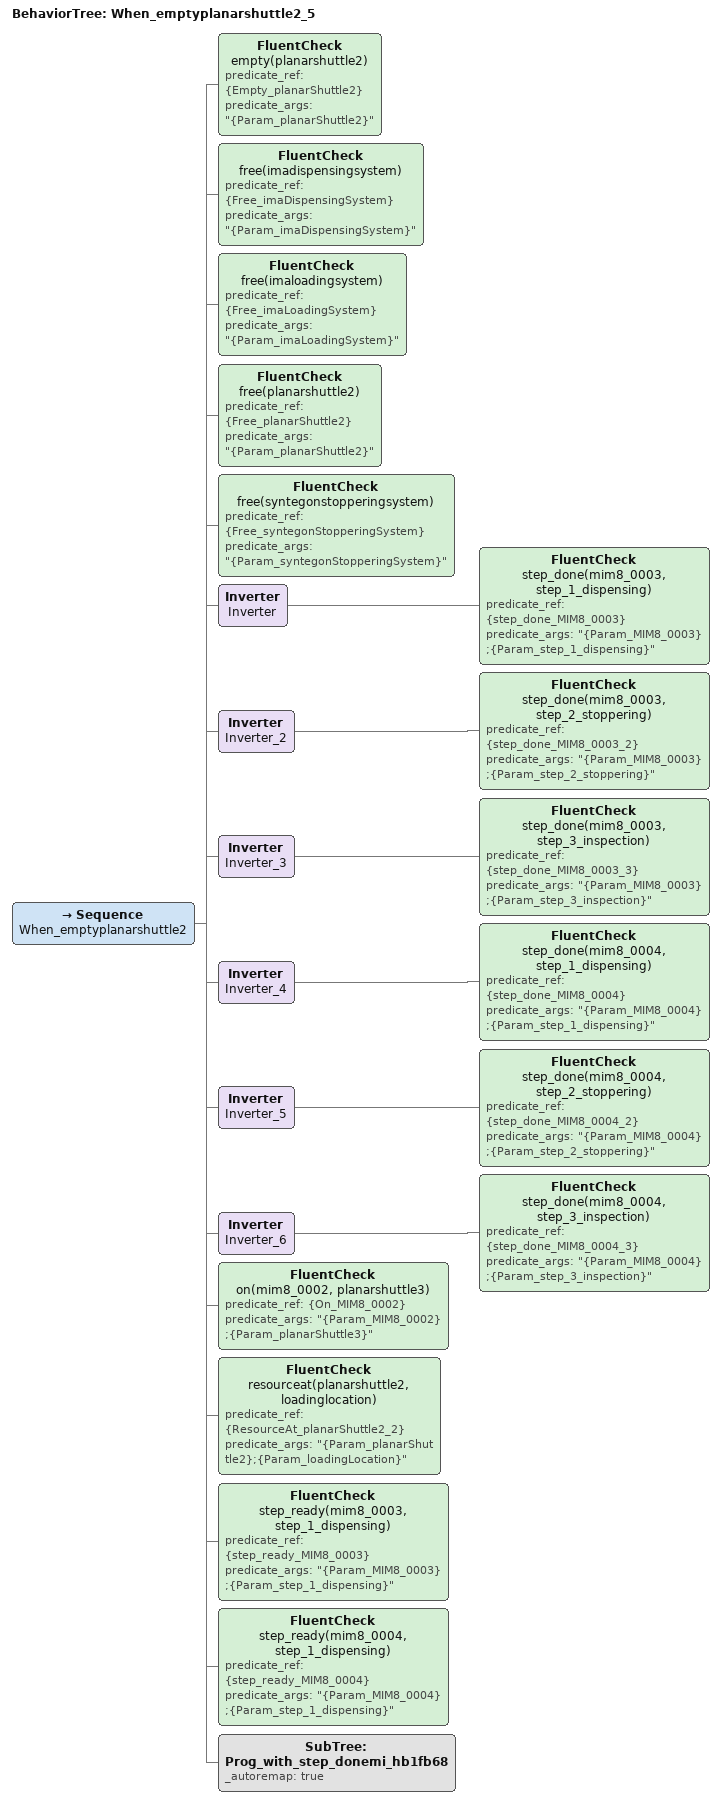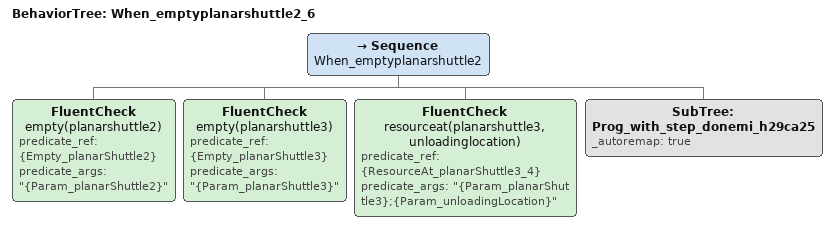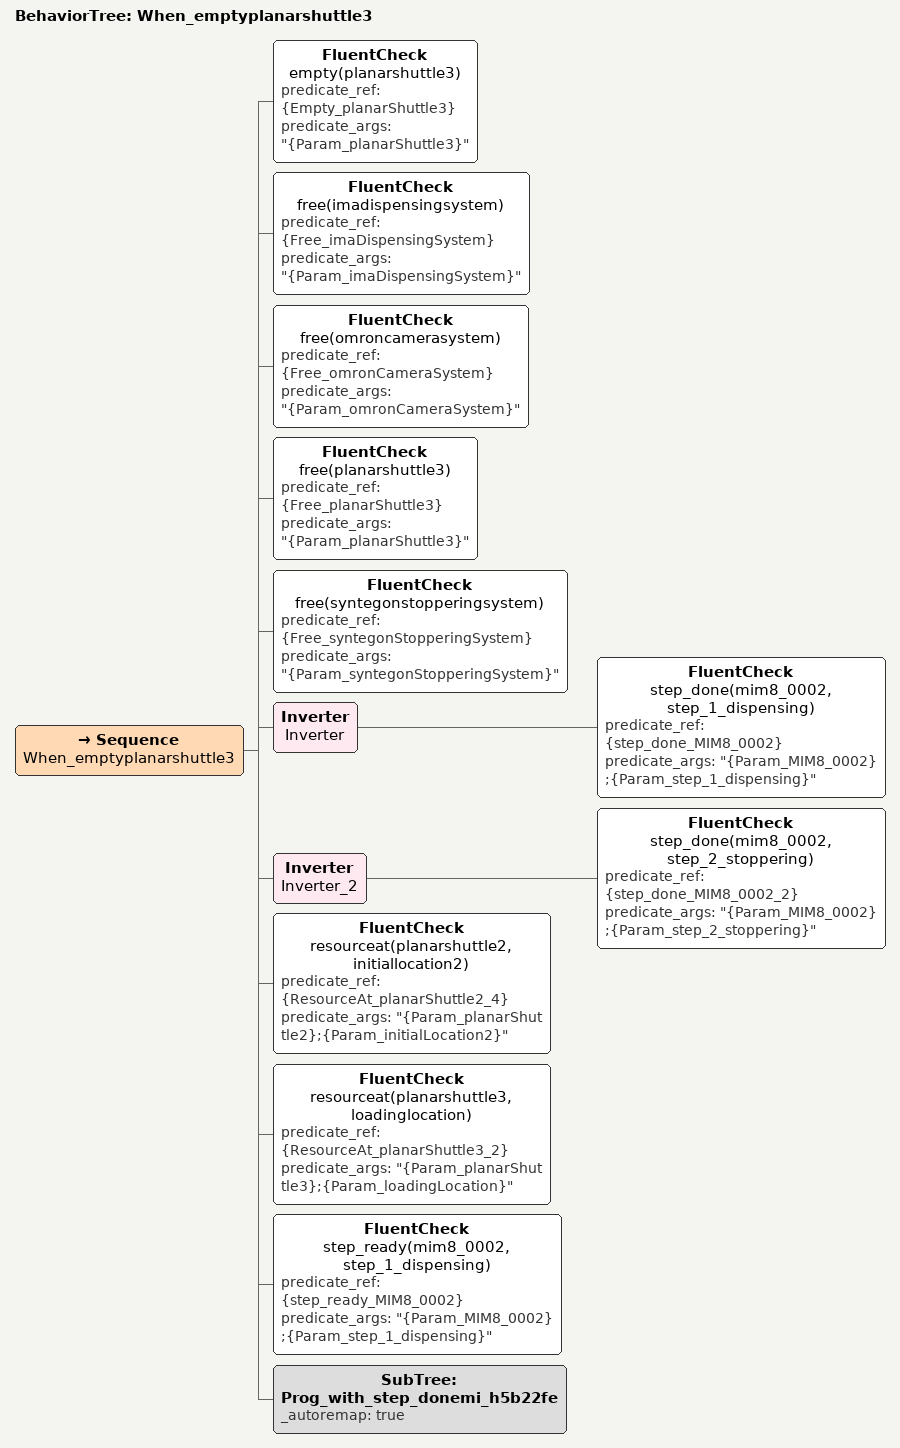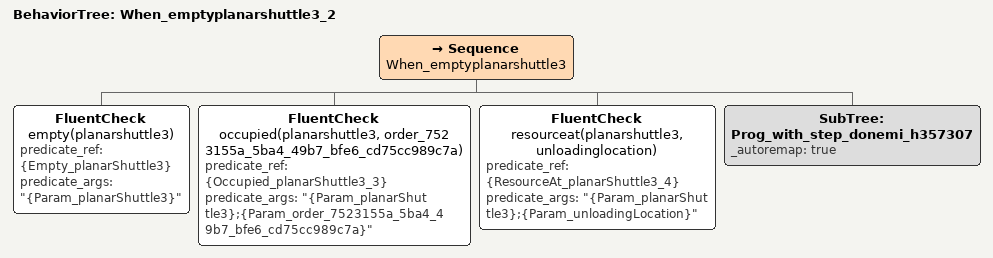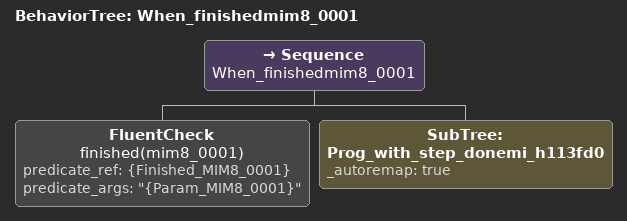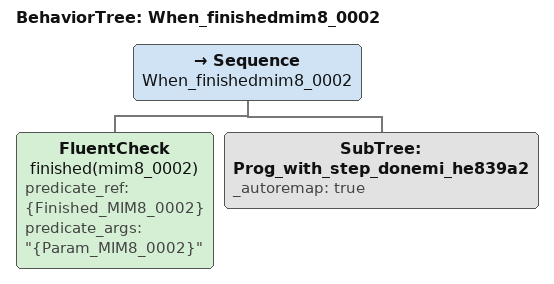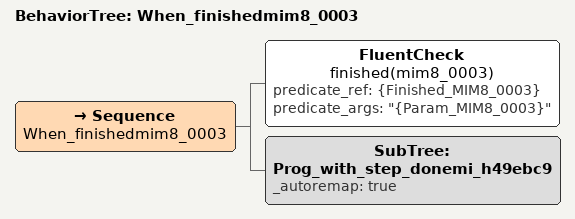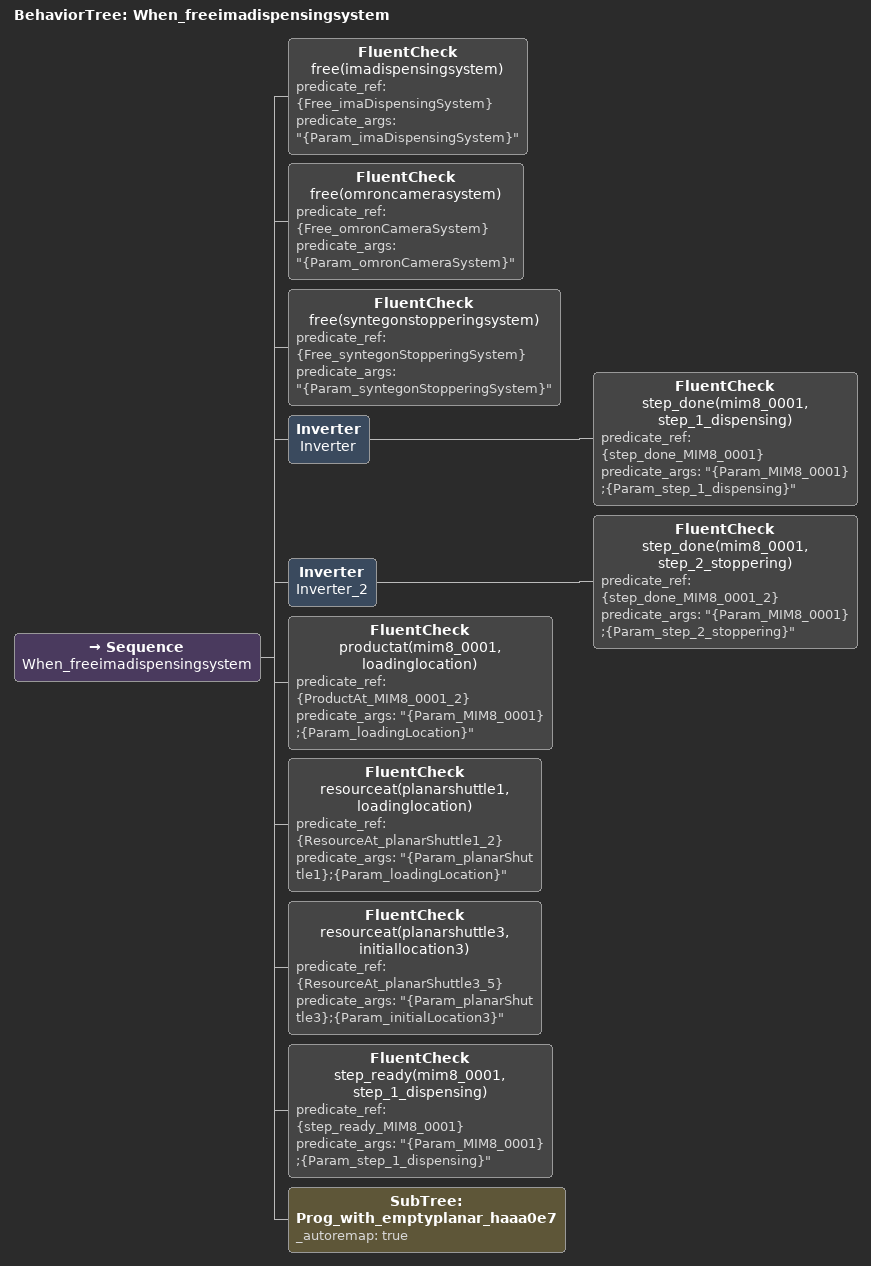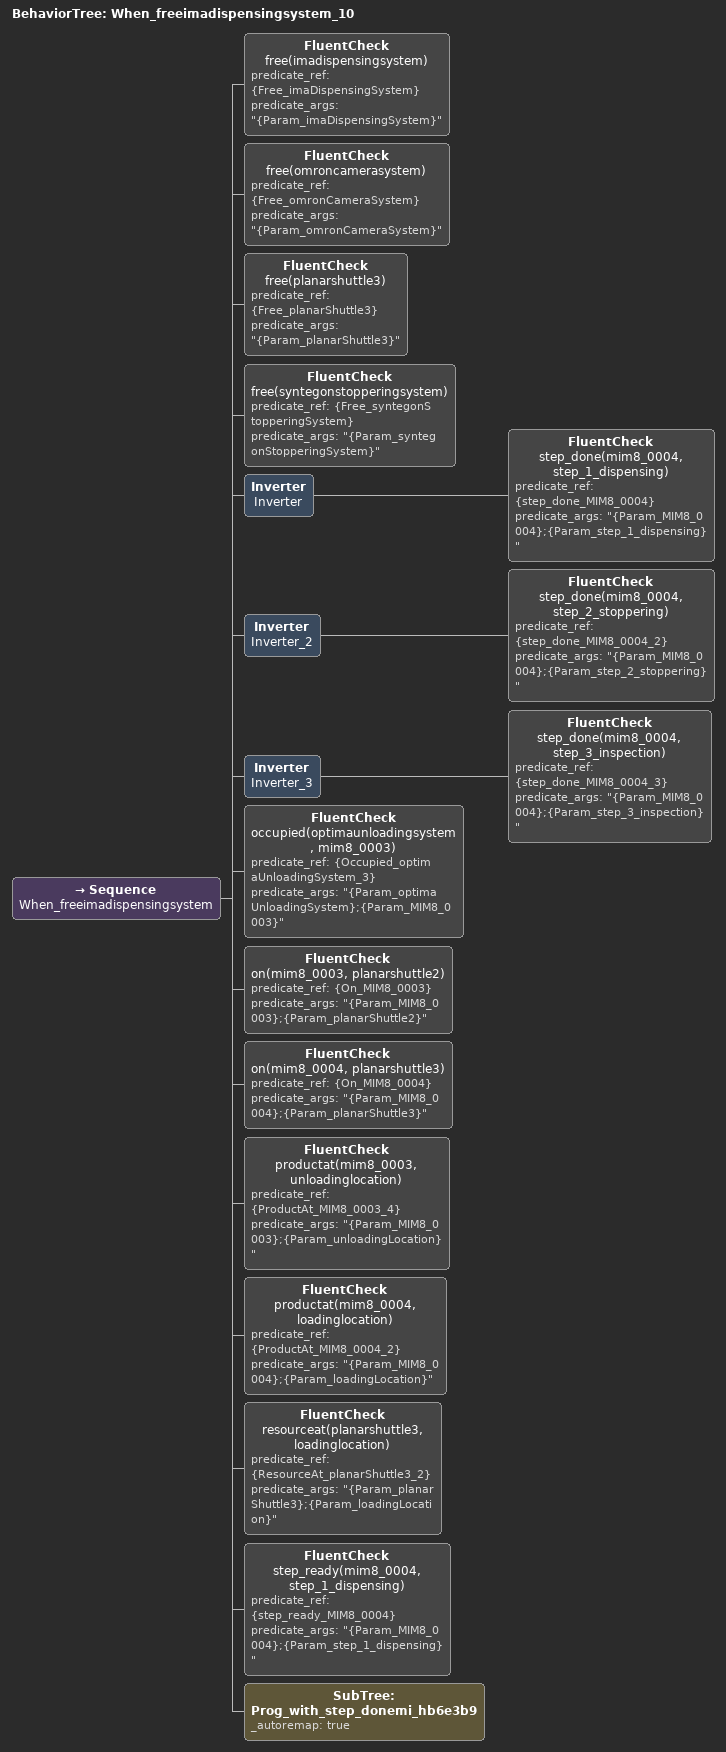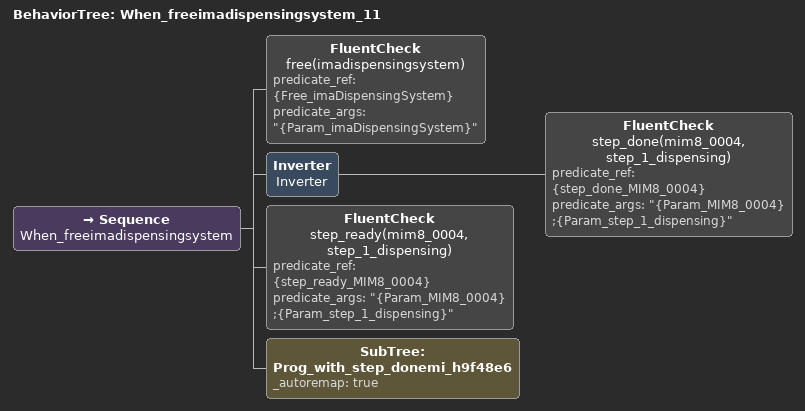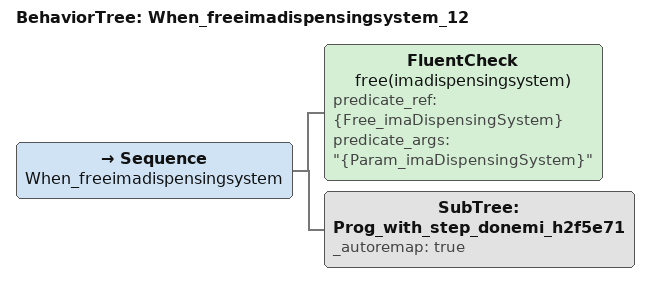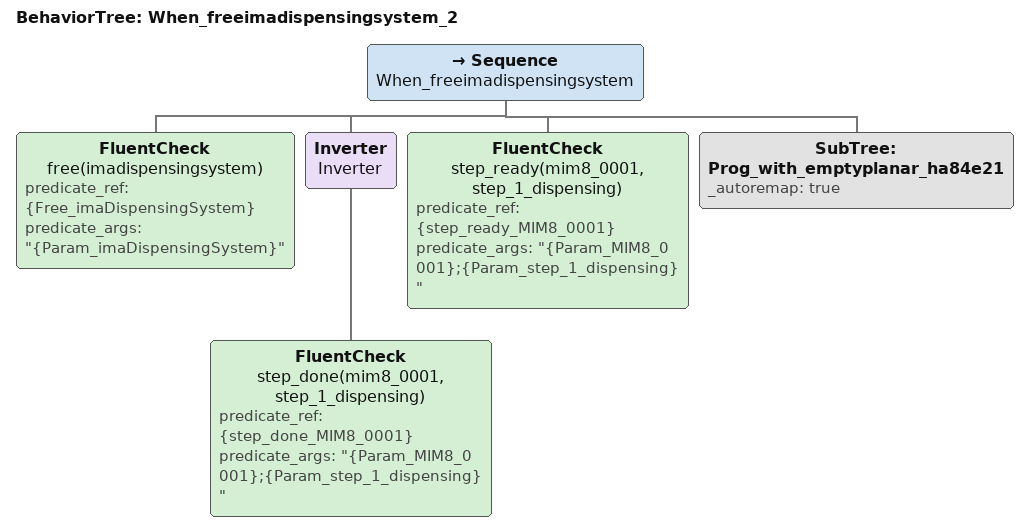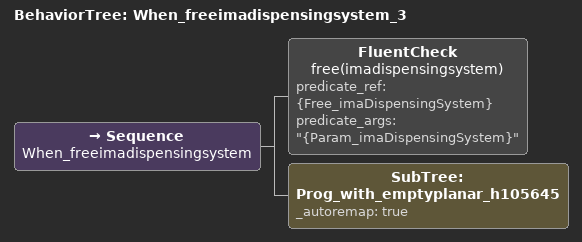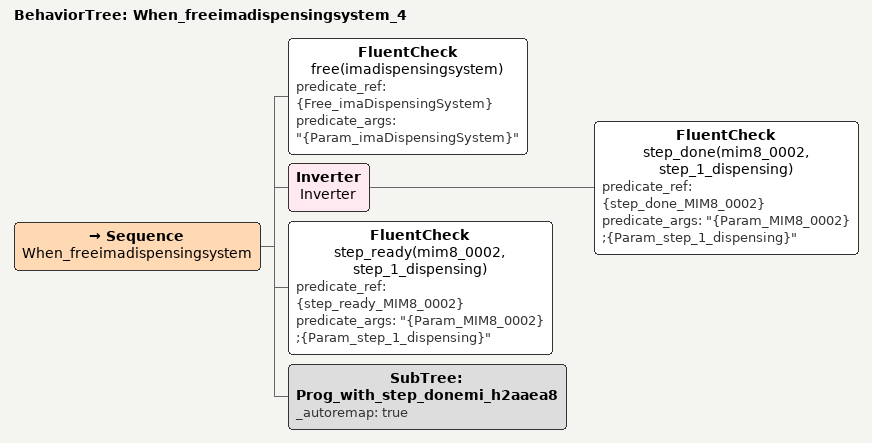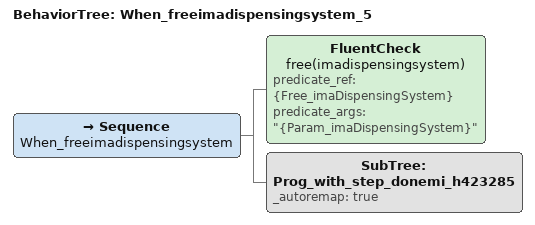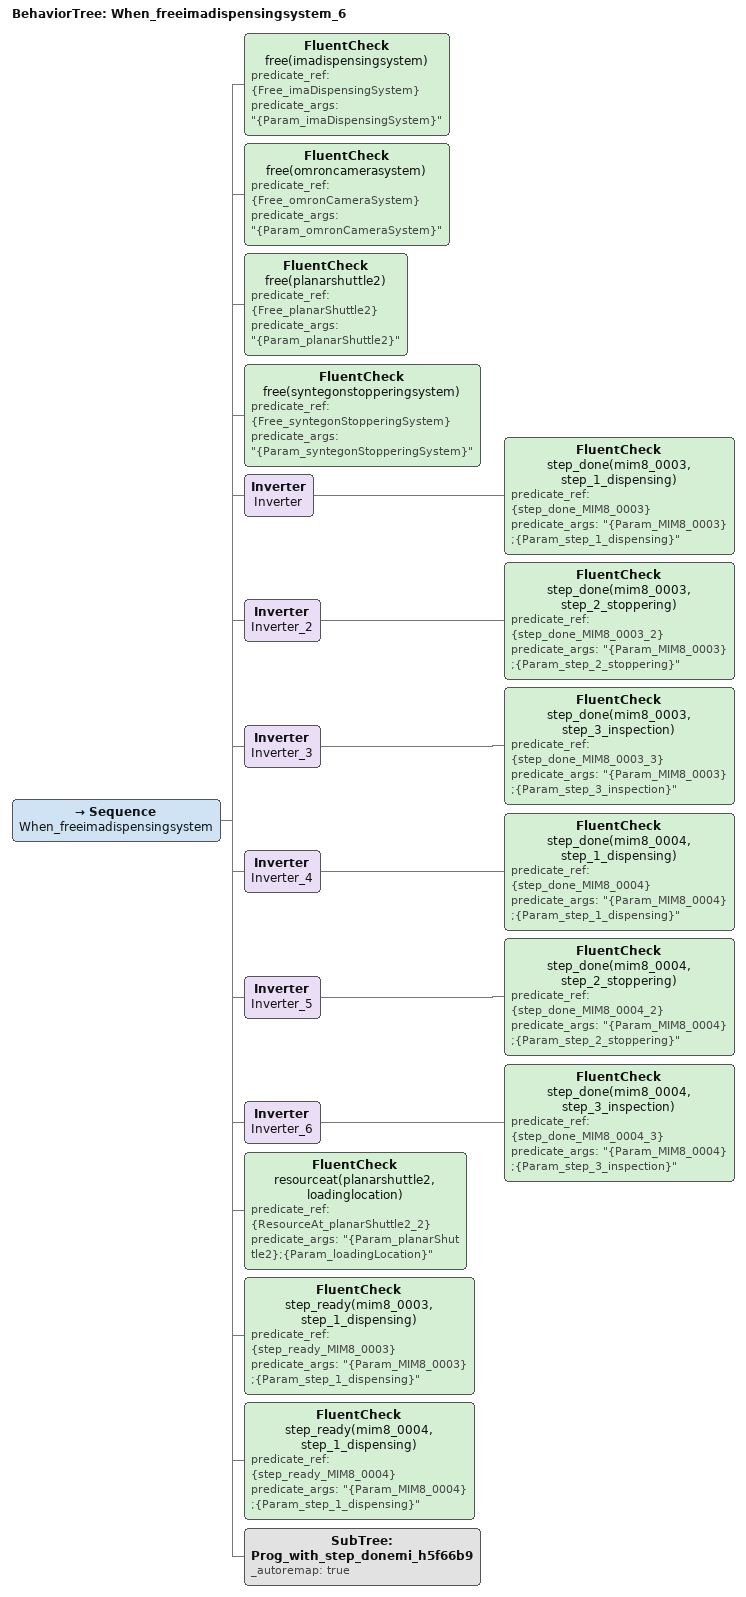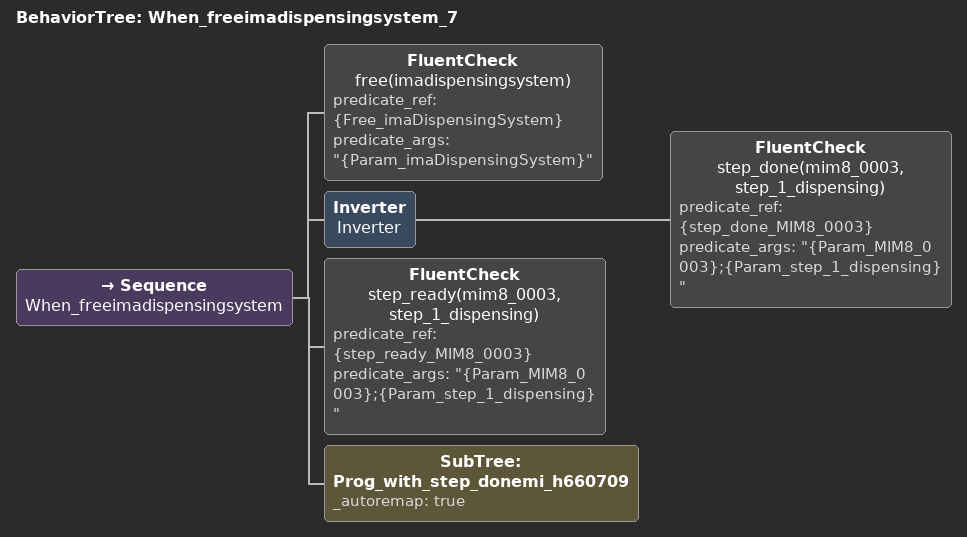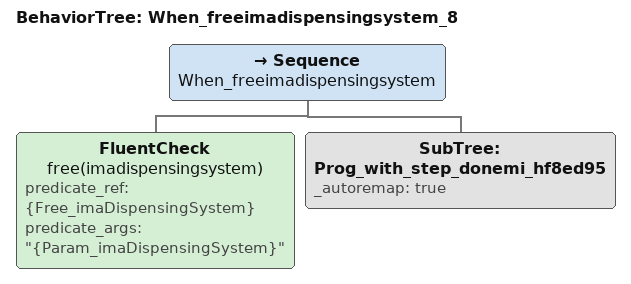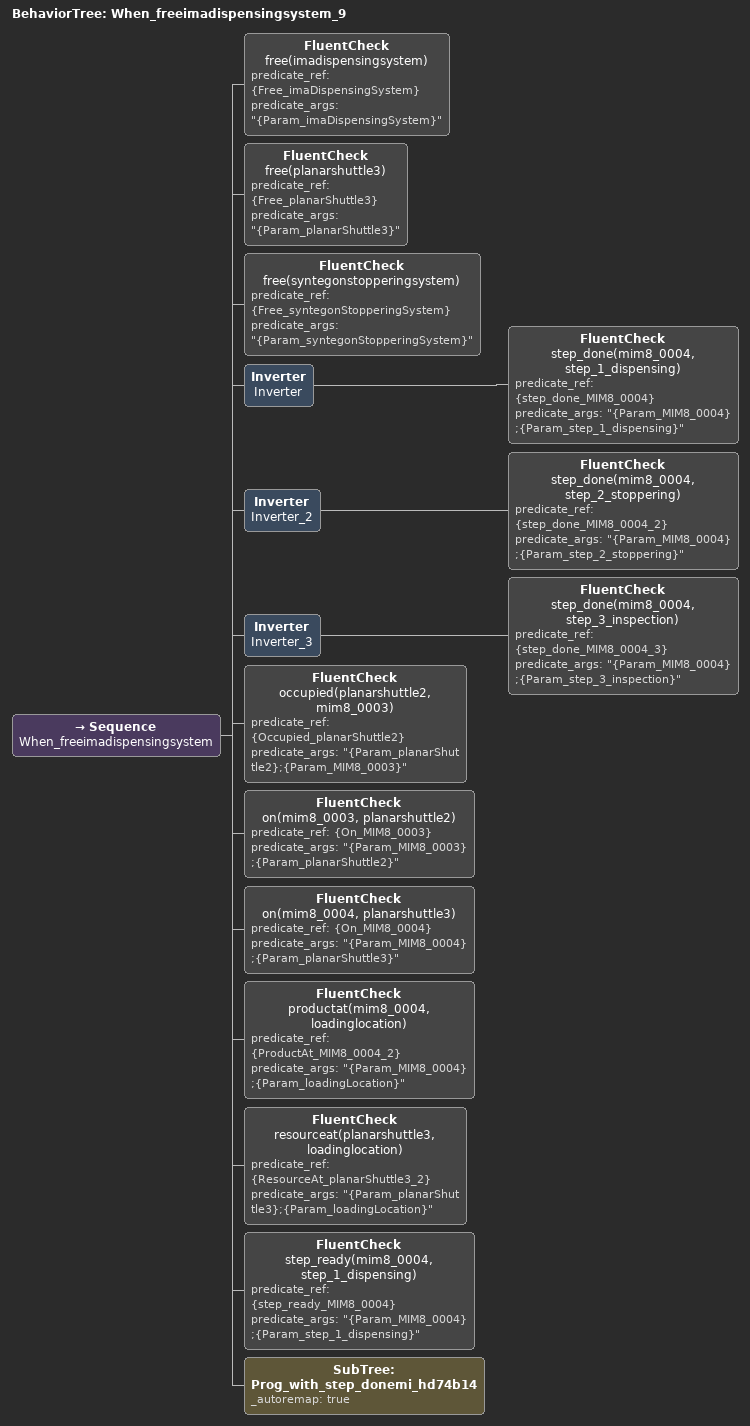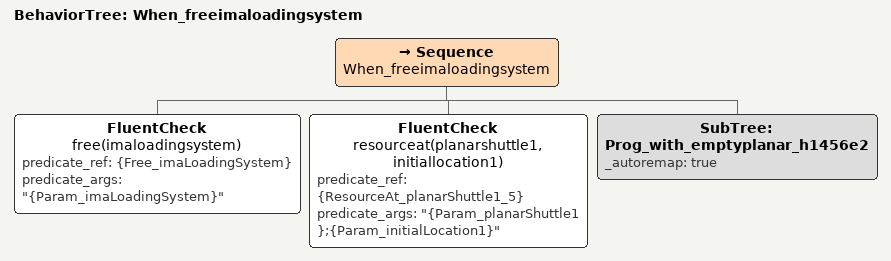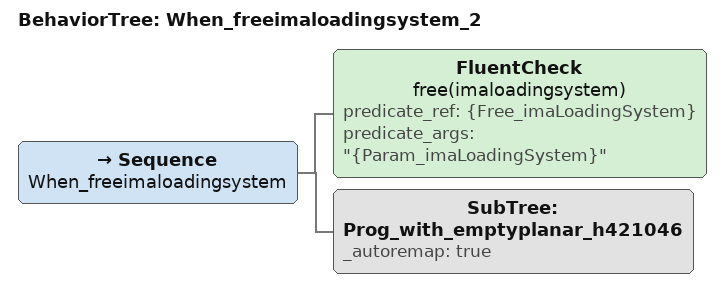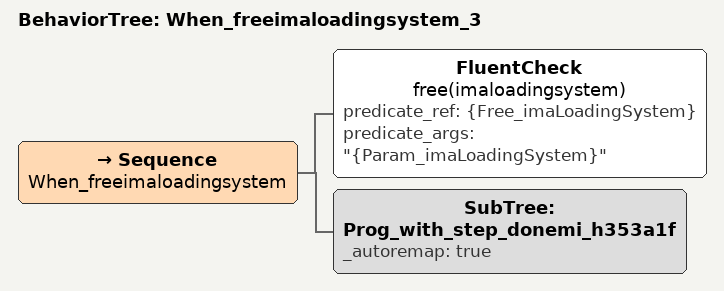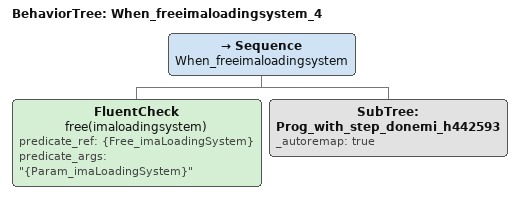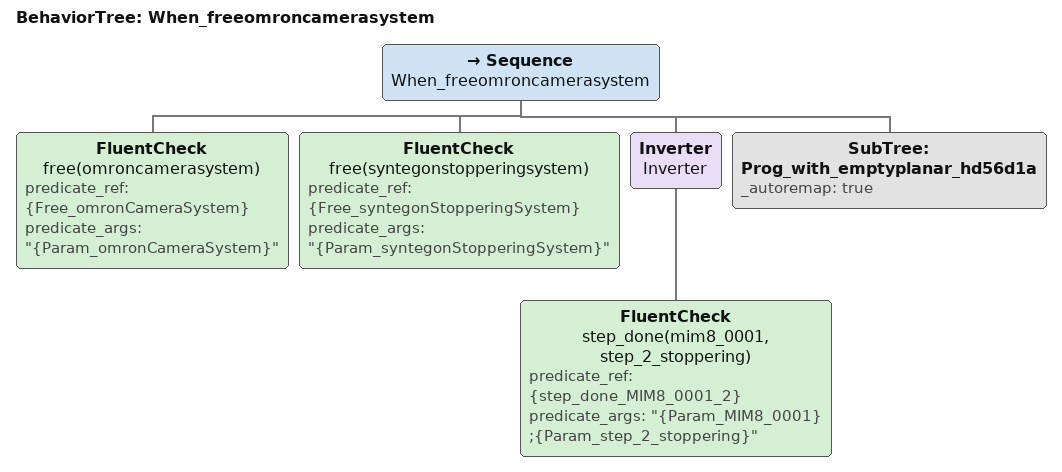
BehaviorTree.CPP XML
<BehaviorTree ID="When_emptyplanarshuttle2_5">
  <Sequence name="When_emptyplanarshuttle2">
    <FluentCheck name="empty(planarshuttle2)" predicate_ref="{Empty_planarShuttle2}" predicate_args="&quot;{Param_planarShuttle2}&quot;"/>
    <FluentCheck name="free(imadispensingsystem)" predicate_ref="{Free_imaDispensingSystem}" predicate_args="&quot;{Param_imaDispensingSystem}&quot;"/>
    <FluentCheck name="free(imaloadingsystem)" predicate_ref="{Free_imaLoadingSystem}" predicate_args="&quot;{Param_imaLoadingSystem}&quot;"/>
    <FluentCheck name="free(planarshuttle2)" predicate_ref="{Free_planarShuttle2}" predicate_args="&quot;{Param_planarShuttle2}&quot;"/>
    <FluentCheck name="free(syntegonstopperingsystem)" predicate_ref="{Free_syntegonStopperingSystem}" predicate_args="&quot;{Param_syntegonStopperingSystem}&quot;"/>
    <Inverter name="Inverter">
      <FluentCheck name="step_done(mim8_0003, step_1_dispensing)" predicate_ref="{step_done_MIM8_0003}" predicate_args="&quot;{Param_MIM8_0003};{Param_step_1_dispensing}&quot;"/>
    </Inverter>
    <Inverter name="Inverter_2">
      <FluentCheck name="step_done(mim8_0003, step_2_stoppering)" predicate_ref="{step_done_MIM8_0003_2}" predicate_args="&quot;{Param_MIM8_0003};{Param_step_2_stoppering}&quot;"/>
    </Inverter>
    <Inverter name="Inverter_3">
      <FluentCheck name="step_done(mim8_0003, step_3_inspection)" predicate_ref="{step_done_MIM8_0003_3}" predicate_args="&quot;{Param_MIM8_0003};{Param_step_3_inspection}&quot;"/>
    </Inverter>
    <Inverter name="Inverter_4">
      <FluentCheck name="step_done(mim8_0004, step_1_dispensing)" predicate_ref="{step_done_MIM8_0004}" predicate_args="&quot;{Param_MIM8_0004};{Param_step_1_dispensing}&quot;"/>
    </Inverter>
    <Inverter name="Inverter_5">
      <FluentCheck name="step_done(mim8_0004, step_2_stoppering)" predicate_ref="{step_done_MIM8_0004_2}" predicate_args="&quot;{Param_MIM8_0004};{Param_step_2_stoppering}&quot;"/>
    </Inverter>
    <Inverter name="Inverter_6">
      <FluentCheck name="step_done(mim8_0004, step_3_inspection)" predicate_ref="{step_done_MIM8_0004_3}" predicate_args="&quot;{Param_MIM8_0004};{Param_step_3_inspection}&quot;"/>
    </Inverter>
    <FluentCheck name="on(mim8_0002, planarshuttle3)" predicate_ref="{On_MIM8_0002}" predicate_args="&quot;{Param_MIM8_0002};{Param_planarShuttle3}&quot;"/>
    <FluentCheck name="resourceat(planarshuttle2, loadinglocation)" predicate_ref="{ResourceAt_planarShuttle2_2}" predicate_args="&quot;{Param_planarShuttle2};{Param_loadingLocation}&quot;"/>
    <FluentCheck name="step_ready(mim8_0003, step_1_dispensing)" predicate_ref="{step_ready_MIM8_0003}" predicate_args="&quot;{Param_MIM8_0003};{Param_step_1_dispensing}&quot;"/>
    <FluentCheck name="step_ready(mim8_0004, step_1_dispensing)" predicate_ref="{step_ready_MIM8_0004}" predicate_args="&quot;{Param_MIM8_0004};{Param_step_1_dispensing}&quot;"/>
    <SubTree ID="Prog_with_step_donemi_hb1fb68" _autoremap="true"/>
  </Sequence>
</BehaviorTree>

<BehaviorTree ID="When_emptyplanarshuttle2_6">
  <Sequence name="When_emptyplanarshuttle2">
    <FluentCheck name="empty(planarshuttle2)" predicate_ref="{Empty_planarShuttle2}" predicate_args="&quot;{Param_planarShuttle2}&quot;"/>
    <FluentCheck name="empty(planarshuttle3)" predicate_ref="{Empty_planarShuttle3}" predicate_args="&quot;{Param_planarShuttle3}&quot;"/>
    <FluentCheck name="resourceat(planarshuttle3, unloadinglocation)" predicate_ref="{ResourceAt_planarShuttle3_4}" predicate_args="&quot;{Param_planarShuttle3};{Param_unloadingLocation}&quot;"/>
    <SubTree ID="Prog_with_step_donemi_h29ca25" _autoremap="true"/>
  </Sequence>
</BehaviorTree>

<BehaviorTree ID="When_emptyplanarshuttle3">
  <Sequence name="When_emptyplanarshuttle3">
    <FluentCheck name="empty(planarshuttle3)" predicate_ref="{Empty_planarShuttle3}" predicate_args="&quot;{Param_planarShuttle3}&quot;"/>
    <FluentCheck name="free(imadispensingsystem)" predicate_ref="{Free_imaDispensingSystem}" predicate_args="&quot;{Param_imaDispensingSystem}&quot;"/>
    <FluentCheck name="free(omroncamerasystem)" predicate_ref="{Free_omronCameraSystem}" predicate_args="&quot;{Param_omronCameraSystem}&quot;"/>
    <FluentCheck name="free(planarshuttle3)" predicate_ref="{Free_planarShuttle3}" predicate_args="&quot;{Param_planarShuttle3}&quot;"/>
    <FluentCheck name="free(syntegonstopperingsystem)" predicate_ref="{Free_syntegonStopperingSystem}" predicate_args="&quot;{Param_syntegonStopperingSystem}&quot;"/>
    <Inverter name="Inverter">
      <FluentCheck name="step_done(mim8_0002, step_1_dispensing)" predicate_ref="{step_done_MIM8_0002}" predicate_args="&quot;{Param_MIM8_0002};{Param_step_1_dispensing}&quot;"/>
    </Inverter>
    <Inverter name="Inverter_2">
      <FluentCheck name="step_done(mim8_0002, step_2_stoppering)" predicate_ref="{step_done_MIM8_0002_2}" predicate_args="&quot;{Param_MIM8_0002};{Param_step_2_stoppering}&quot;"/>
    </Inverter>
    <FluentCheck name="resourceat(planarshuttle2, initiallocation2)" predicate_ref="{ResourceAt_planarShuttle2_4}" predicate_args="&quot;{Param_planarShuttle2};{Param_initialLocation2}&quot;"/>
    <FluentCheck name="resourceat(planarshuttle3, loadinglocation)" predicate_ref="{ResourceAt_planarShuttle3_2}" predicate_args="&quot;{Param_planarShuttle3};{Param_loadingLocation}&quot;"/>
    <FluentCheck name="step_ready(mim8_0002, step_1_dispensing)" predicate_ref="{step_ready_MIM8_0002}" predicate_args="&quot;{Param_MIM8_0002};{Param_step_1_dispensing}&quot;"/>
    <SubTree ID="Prog_with_step_donemi_h5b22fe" _autoremap="true"/>
  </Sequence>
</BehaviorTree>

<BehaviorTree ID="When_emptyplanarshuttle3_2">
  <Sequence name="When_emptyplanarshuttle3">
    <FluentCheck name="empty(planarshuttle3)" predicate_ref="{Empty_planarShuttle3}" predicate_args="&quot;{Param_planarShuttle3}&quot;"/>
    <FluentCheck name="occupied(planarshuttle3, order_7523155a_5ba4_49b7_bfe6_cd75cc989c7a)" predicate_ref="{Occupied_planarShuttle3_3}" predicate_args="&quot;{Param_planarShuttle3};{Param_order_7523155a_5ba4_49b7_bfe6_cd75cc989c7a}&quot;"/>
    <FluentCheck name="resourceat(planarshuttle3, unloadinglocation)" predicate_ref="{ResourceAt_planarShuttle3_4}" predicate_args="&quot;{Param_planarShuttle3};{Param_unloadingLocation}&quot;"/>
    <SubTree ID="Prog_with_step_donemi_h357307" _autoremap="true"/>
  </Sequence>
</BehaviorTree>

<BehaviorTree ID="When_finishedmim8_0001">
  <Sequence name="When_finishedmim8_0001">
    <FluentCheck name="finished(mim8_0001)" predicate_ref="{Finished_MIM8_0001}" predicate_args="&quot;{Param_MIM8_0001}&quot;"/>
    <SubTree ID="Prog_with_step_donemi_h113fd0" _autoremap="true"/>
  </Sequence>
</BehaviorTree>

<BehaviorTree ID="When_finishedmim8_0002">
  <Sequence name="When_finishedmim8_0002">
    <FluentCheck name="finished(mim8_0002)" predicate_ref="{Finished_MIM8_0002}" predicate_args="&quot;{Param_MIM8_0002}&quot;"/>
    <SubTree ID="Prog_with_step_donemi_he839a2" _autoremap="true"/>
  </Sequence>
</BehaviorTree>

<BehaviorTree ID="When_finishedmim8_0003">
  <Sequence name="When_finishedmim8_0003">
    <FluentCheck name="finished(mim8_0003)" predicate_ref="{Finished_MIM8_0003}" predicate_args="&quot;{Param_MIM8_0003}&quot;"/>
    <SubTree ID="Prog_with_step_donemi_h49ebc9" _autoremap="true"/>
  </Sequence>
</BehaviorTree>

<BehaviorTree ID="When_freeimadispensingsystem">
  <Sequence name="When_freeimadispensingsystem">
    <FluentCheck name="free(imadispensingsystem)" predicate_ref="{Free_imaDispensingSystem}" predicate_args="&quot;{Param_imaDispensingSystem}&quot;"/>
    <FluentCheck name="free(omroncamerasystem)" predicate_ref="{Free_omronCameraSystem}" predicate_args="&quot;{Param_omronCameraSystem}&quot;"/>
    <FluentCheck name="free(syntegonstopperingsystem)" predicate_ref="{Free_syntegonStopperingSystem}" predicate_args="&quot;{Param_syntegonStopperingSystem}&quot;"/>
    <Inverter name="Inverter">
      <FluentCheck name="step_done(mim8_0001, step_1_dispensing)" predicate_ref="{step_done_MIM8_0001}" predicate_args="&quot;{Param_MIM8_0001};{Param_step_1_dispensing}&quot;"/>
    </Inverter>
    <Inverter name="Inverter_2">
      <FluentCheck name="step_done(mim8_0001, step_2_stoppering)" predicate_ref="{step_done_MIM8_0001_2}" predicate_args="&quot;{Param_MIM8_0001};{Param_step_2_stoppering}&quot;"/>
    </Inverter>
    <FluentCheck name="productat(mim8_0001, loadinglocation)" predicate_ref="{ProductAt_MIM8_0001_2}" predicate_args="&quot;{Param_MIM8_0001};{Param_loadingLocation}&quot;"/>
    <FluentCheck name="resourceat(planarshuttle1, loadinglocation)" predicate_ref="{ResourceAt_planarShuttle1_2}" predicate_args="&quot;{Param_planarShuttle1};{Param_loadingLocation}&quot;"/>
    <FluentCheck name="resourceat(planarshuttle3, initiallocation3)" predicate_ref="{ResourceAt_planarShuttle3_5}" predicate_args="&quot;{Param_planarShuttle3};{Param_initialLocation3}&quot;"/>
    <FluentCheck name="step_ready(mim8_0001, step_1_dispensing)" predicate_ref="{step_ready_MIM8_0001}" predicate_args="&quot;{Param_MIM8_0001};{Param_step_1_dispensing}&quot;"/>
    <SubTree ID="Prog_with_emptyplanar_haaa0e7" _autoremap="true"/>
  </Sequence>
</BehaviorTree>

<BehaviorTree ID="When_freeimadispensingsystem_10">
  <Sequence name="When_freeimadispensingsystem">
    <FluentCheck name="free(imadispensingsystem)" predicate_ref="{Free_imaDispensingSystem}" predicate_args="&quot;{Param_imaDispensingSystem}&quot;"/>
    <FluentCheck name="free(omroncamerasystem)" predicate_ref="{Free_omronCameraSystem}" predicate_args="&quot;{Param_omronCameraSystem}&quot;"/>
    <FluentCheck name="free(planarshuttle3)" predicate_ref="{Free_planarShuttle3}" predicate_args="&quot;{Param_planarShuttle3}&quot;"/>
    <FluentCheck name="free(syntegonstopperingsystem)" predicate_ref="{Free_syntegonStopperingSystem}" predicate_args="&quot;{Param_syntegonStopperingSystem}&quot;"/>
    <Inverter name="Inverter">
      <FluentCheck name="step_done(mim8_0004, step_1_dispensing)" predicate_ref="{step_done_MIM8_0004}" predicate_args="&quot;{Param_MIM8_0004};{Param_step_1_dispensing}&quot;"/>
    </Inverter>
    <Inverter name="Inverter_2">
      <FluentCheck name="step_done(mim8_0004, step_2_stoppering)" predicate_ref="{step_done_MIM8_0004_2}" predicate_args="&quot;{Param_MIM8_0004};{Param_step_2_stoppering}&quot;"/>
    </Inverter>
    <Inverter name="Inverter_3">
      <FluentCheck name="step_done(mim8_0004, step_3_inspection)" predicate_ref="{step_done_MIM8_0004_3}" predicate_args="&quot;{Param_MIM8_0004};{Param_step_3_inspection}&quot;"/>
    </Inverter>
    <FluentCheck name="occupied(optimaunloadingsystem, mim8_0003)" predicate_ref="{Occupied_optimaUnloadingSystem_3}" predicate_args="&quot;{Param_optimaUnloadingSystem};{Param_MIM8_0003}&quot;"/>
    <FluentCheck name="on(mim8_0003, planarshuttle2)" predicate_ref="{On_MIM8_0003}" predicate_args="&quot;{Param_MIM8_0003};{Param_planarShuttle2}&quot;"/>
    <FluentCheck name="on(mim8_0004, planarshuttle3)" predicate_ref="{On_MIM8_0004}" predicate_args="&quot;{Param_MIM8_0004};{Param_planarShuttle3}&quot;"/>
    <FluentCheck name="productat(mim8_0003, unloadinglocation)" predicate_ref="{ProductAt_MIM8_0003_4}" predicate_args="&quot;{Param_MIM8_0003};{Param_unloadingLocation}&quot;"/>
    <FluentCheck name="productat(mim8_0004, loadinglocation)" predicate_ref="{ProductAt_MIM8_0004_2}" predicate_args="&quot;{Param_MIM8_0004};{Param_loadingLocation}&quot;"/>
    <FluentCheck name="resourceat(planarshuttle3, loadinglocation)" predicate_ref="{ResourceAt_planarShuttle3_2}" predicate_args="&quot;{Param_planarShuttle3};{Param_loadingLocation}&quot;"/>
    <FluentCheck name="step_ready(mim8_0004, step_1_dispensing)" predicate_ref="{step_ready_MIM8_0004}" predicate_args="&quot;{Param_MIM8_0004};{Param_step_1_dispensing}&quot;"/>
    <SubTree ID="Prog_with_step_donemi_hb6e3b9" _autoremap="true"/>
  </Sequence>
</BehaviorTree>

<BehaviorTree ID="When_freeimadispensingsystem_11">
  <Sequence name="When_freeimadispensingsystem">
    <FluentCheck name="free(imadispensingsystem)" predicate_ref="{Free_imaDispensingSystem}" predicate_args="&quot;{Param_imaDispensingSystem}&quot;"/>
    <Inverter name="Inverter">
      <FluentCheck name="step_done(mim8_0004, step_1_dispensing)" predicate_ref="{step_done_MIM8_0004}" predicate_args="&quot;{Param_MIM8_0004};{Param_step_1_dispensing}&quot;"/>
    </Inverter>
    <FluentCheck name="step_ready(mim8_0004, step_1_dispensing)" predicate_ref="{step_ready_MIM8_0004}" predicate_args="&quot;{Param_MIM8_0004};{Param_step_1_dispensing}&quot;"/>
    <SubTree ID="Prog_with_step_donemi_h9f48e6" _autoremap="true"/>
  </Sequence>
</BehaviorTree>

<BehaviorTree ID="When_freeimadispensingsystem_12">
  <Sequence name="When_freeimadispensingsystem">
    <FluentCheck name="free(imadispensingsystem)" predicate_ref="{Free_imaDispensingSystem}" predicate_args="&quot;{Param_imaDispensingSystem}&quot;"/>
    <SubTree ID="Prog_with_step_donemi_h2f5e71" _autoremap="true"/>
  </Sequence>
</BehaviorTree>

<BehaviorTree ID="When_freeimadispensingsystem_2">
  <Sequence name="When_freeimadispensingsystem">
    <FluentCheck name="free(imadispensingsystem)" predicate_ref="{Free_imaDispensingSystem}" predicate_args="&quot;{Param_imaDispensingSystem}&quot;"/>
    <Inverter name="Inverter">
      <FluentCheck name="step_done(mim8_0001, step_1_dispensing)" predicate_ref="{step_done_MIM8_0001}" predicate_args="&quot;{Param_MIM8_0001};{Param_step_1_dispensing}&quot;"/>
    </Inverter>
    <FluentCheck name="step_ready(mim8_0001, step_1_dispensing)" predicate_ref="{step_ready_MIM8_0001}" predicate_args="&quot;{Param_MIM8_0001};{Param_step_1_dispensing}&quot;"/>
    <SubTree ID="Prog_with_emptyplanar_ha84e21" _autoremap="true"/>
  </Sequence>
</BehaviorTree>

<BehaviorTree ID="When_freeimadispensingsystem_3">
  <Sequence name="When_freeimadispensingsystem">
    <FluentCheck name="free(imadispensingsystem)" predicate_ref="{Free_imaDispensingSystem}" predicate_args="&quot;{Param_imaDispensingSystem}&quot;"/>
    <SubTree ID="Prog_with_emptyplanar_h105645" _autoremap="true"/>
  </Sequence>
</BehaviorTree>

<BehaviorTree ID="When_freeimadispensingsystem_4">
  <Sequence name="When_freeimadispensingsystem">
    <FluentCheck name="free(imadispensingsystem)" predicate_ref="{Free_imaDispensingSystem}" predicate_args="&quot;{Param_imaDispensingSystem}&quot;"/>
    <Inverter name="Inverter">
      <FluentCheck name="step_done(mim8_0002, step_1_dispensing)" predicate_ref="{step_done_MIM8_0002}" predicate_args="&quot;{Param_MIM8_0002};{Param_step_1_dispensing}&quot;"/>
    </Inverter>
    <FluentCheck name="step_ready(mim8_0002, step_1_dispensing)" predicate_ref="{step_ready_MIM8_0002}" predicate_args="&quot;{Param_MIM8_0002};{Param_step_1_dispensing}&quot;"/>
    <SubTree ID="Prog_with_step_donemi_h2aaea8" _autoremap="true"/>
  </Sequence>
</BehaviorTree>

<BehaviorTree ID="When_freeimadispensingsystem_5">
  <Sequence name="When_freeimadispensingsystem">
    <FluentCheck name="free(imadispensingsystem)" predicate_ref="{Free_imaDispensingSystem}" predicate_args="&quot;{Param_imaDispensingSystem}&quot;"/>
    <SubTree ID="Prog_with_step_donemi_h423285" _autoremap="true"/>
  </Sequence>
</BehaviorTree>

<BehaviorTree ID="When_freeimadispensingsystem_6">
  <Sequence name="When_freeimadispensingsystem">
    <FluentCheck name="free(imadispensingsystem)" predicate_ref="{Free_imaDispensingSystem}" predicate_args="&quot;{Param_imaDispensingSystem}&quot;"/>
    <FluentCheck name="free(omroncamerasystem)" predicate_ref="{Free_omronCameraSystem}" predicate_args="&quot;{Param_omronCameraSystem}&quot;"/>
    <FluentCheck name="free(planarshuttle2)" predicate_ref="{Free_planarShuttle2}" predicate_args="&quot;{Param_planarShuttle2}&quot;"/>
    <FluentCheck name="free(syntegonstopperingsystem)" predicate_ref="{Free_syntegonStopperingSystem}" predicate_args="&quot;{Param_syntegonStopperingSystem}&quot;"/>
    <Inverter name="Inverter">
      <FluentCheck name="step_done(mim8_0003, step_1_dispensing)" predicate_ref="{step_done_MIM8_0003}" predicate_args="&quot;{Param_MIM8_0003};{Param_step_1_dispensing}&quot;"/>
    </Inverter>
    <Inverter name="Inverter_2">
      <FluentCheck name="step_done(mim8_0003, step_2_stoppering)" predicate_ref="{step_done_MIM8_0003_2}" predicate_args="&quot;{Param_MIM8_0003};{Param_step_2_stoppering}&quot;"/>
    </Inverter>
    <Inverter name="Inverter_3">
      <FluentCheck name="step_done(mim8_0003, step_3_inspection)" predicate_ref="{step_done_MIM8_0003_3}" predicate_args="&quot;{Param_MIM8_0003};{Param_step_3_inspection}&quot;"/>
    </Inverter>
    <Inverter name="Inverter_4">
      <FluentCheck name="step_done(mim8_0004, step_1_dispensing)" predicate_ref="{step_done_MIM8_0004}" predicate_args="&quot;{Param_MIM8_0004};{Param_step_1_dispensing}&quot;"/>
    </Inverter>
    <Inverter name="Inverter_5">
      <FluentCheck name="step_done(mim8_0004, step_2_stoppering)" predicate_ref="{step_done_MIM8_0004_2}" predicate_args="&quot;{Param_MIM8_0004};{Param_step_2_stoppering}&quot;"/>
    </Inverter>
    <Inverter name="Inverter_6">
      <FluentCheck name="step_done(mim8_0004, step_3_inspection)" predicate_ref="{step_done_MIM8_0004_3}" predicate_args="&quot;{Param_MIM8_0004};{Param_step_3_inspection}&quot;"/>
    </Inverter>
    <FluentCheck name="resourceat(planarshuttle2, loadinglocation)" predicate_ref="{ResourceAt_planarShuttle2_2}" predicate_args="&quot;{Param_planarShuttle2};{Param_loadingLocation}&quot;"/>
    <FluentCheck name="step_ready(mim8_0003, step_1_dispensing)" predicate_ref="{step_ready_MIM8_0003}" predicate_args="&quot;{Param_MIM8_0003};{Param_step_1_dispensing}&quot;"/>
    <FluentCheck name="step_ready(mim8_0004, step_1_dispensing)" predicate_ref="{step_ready_MIM8_0004}" predicate_args="&quot;{Param_MIM8_0004};{Param_step_1_dispensing}&quot;"/>
    <SubTree ID="Prog_with_step_donemi_h5f66b9" _autoremap="true"/>
  </Sequence>
</BehaviorTree>

<BehaviorTree ID="When_freeimadispensingsystem_7">
  <Sequence name="When_freeimadispensingsystem">
    <FluentCheck name="free(imadispensingsystem)" predicate_ref="{Free_imaDispensingSystem}" predicate_args="&quot;{Param_imaDispensingSystem}&quot;"/>
    <Inverter name="Inverter">
      <FluentCheck name="step_done(mim8_0003, step_1_dispensing)" predicate_ref="{step_done_MIM8_0003}" predicate_args="&quot;{Param_MIM8_0003};{Param_step_1_dispensing}&quot;"/>
    </Inverter>
    <FluentCheck name="step_ready(mim8_0003, step_1_dispensing)" predicate_ref="{step_ready_MIM8_0003}" predicate_args="&quot;{Param_MIM8_0003};{Param_step_1_dispensing}&quot;"/>
    <SubTree ID="Prog_with_step_donemi_h660709" _autoremap="true"/>
  </Sequence>
</BehaviorTree>

<BehaviorTree ID="When_freeimadispensingsystem_8">
  <Sequence name="When_freeimadispensingsystem">
    <FluentCheck name="free(imadispensingsystem)" predicate_ref="{Free_imaDispensingSystem}" predicate_args="&quot;{Param_imaDispensingSystem}&quot;"/>
    <SubTree ID="Prog_with_step_donemi_hf8ed95" _autoremap="true"/>
  </Sequence>
</BehaviorTree>

<BehaviorTree ID="When_freeimadispensingsystem_9">
  <Sequence name="When_freeimadispensingsystem">
    <FluentCheck name="free(imadispensingsystem)" predicate_ref="{Free_imaDispensingSystem}" predicate_args="&quot;{Param_imaDispensingSystem}&quot;"/>
    <FluentCheck name="free(planarshuttle3)" predicate_ref="{Free_planarShuttle3}" predicate_args="&quot;{Param_planarShuttle3}&quot;"/>
    <FluentCheck name="free(syntegonstopperingsystem)" predicate_ref="{Free_syntegonStopperingSystem}" predicate_args="&quot;{Param_syntegonStopperingSystem}&quot;"/>
    <Inverter name="Inverter">
      <FluentCheck name="step_done(mim8_0004, step_1_dispensing)" predicate_ref="{step_done_MIM8_0004}" predicate_args="&quot;{Param_MIM8_0004};{Param_step_1_dispensing}&quot;"/>
    </Inverter>
    <Inverter name="Inverter_2">
      <FluentCheck name="step_done(mim8_0004, step_2_stoppering)" predicate_ref="{step_done_MIM8_0004_2}" predicate_args="&quot;{Param_MIM8_0004};{Param_step_2_stoppering}&quot;"/>
    </Inverter>
    <Inverter name="Inverter_3">
      <FluentCheck name="step_done(mim8_0004, step_3_inspection)" predicate_ref="{step_done_MIM8_0004_3}" predicate_args="&quot;{Param_MIM8_0004};{Param_step_3_inspection}&quot;"/>
    </Inverter>
    <FluentCheck name="occupied(planarshuttle2, mim8_0003)" predicate_ref="{Occupied_planarShuttle2}" predicate_args="&quot;{Param_planarShuttle2};{Param_MIM8_0003}&quot;"/>
    <FluentCheck name="on(mim8_0003, planarshuttle2)" predicate_ref="{On_MIM8_0003}" predicate_args="&quot;{Param_MIM8_0003};{Param_planarShuttle2}&quot;"/>
    <FluentCheck name="on(mim8_0004, planarshuttle3)" predicate_ref="{On_MIM8_0004}" predicate_args="&quot;{Param_MIM8_0004};{Param_planarShuttle3}&quot;"/>
    <FluentCheck name="productat(mim8_0004, loadinglocation)" predicate_ref="{ProductAt_MIM8_0004_2}" predicate_args="&quot;{Param_MIM8_0004};{Param_loadingLocation}&quot;"/>
    <FluentCheck name="resourceat(planarshuttle3, loadinglocation)" predicate_ref="{ResourceAt_planarShuttle3_2}" predicate_args="&quot;{Param_planarShuttle3};{Param_loadingLocation}&quot;"/>
    <FluentCheck name="step_ready(mim8_0004, step_1_dispensing)" predicate_ref="{step_ready_MIM8_0004}" predicate_args="&quot;{Param_MIM8_0004};{Param_step_1_dispensing}&quot;"/>
    <SubTree ID="Prog_with_step_donemi_hd74b14" _autoremap="true"/>
  </Sequence>
</BehaviorTree>

<BehaviorTree ID="When_freeimaloadingsystem">
  <Sequence name="When_freeimaloadingsystem">
    <FluentCheck name="free(imaloadingsystem)" predicate_ref="{Free_imaLoadingSystem}" predicate_args="&quot;{Param_imaLoadingSystem}&quot;"/>
    <FluentCheck name="resourceat(planarshuttle1, initiallocation1)" predicate_ref="{ResourceAt_planarShuttle1_5}" predicate_args="&quot;{Param_planarShuttle1};{Param_initialLocation1}&quot;"/>
    <SubTree ID="Prog_with_emptyplanar_h1456e2" _autoremap="true"/>
  </Sequence>
</BehaviorTree>

<BehaviorTree ID="When_freeimaloadingsystem_2">
  <Sequence name="When_freeimaloadingsystem">
    <FluentCheck name="free(imaloadingsystem)" predicate_ref="{Free_imaLoadingSystem}" predicate_args="&quot;{Param_imaLoadingSystem}&quot;"/>
    <SubTree ID="Prog_with_emptyplanar_h421046" _autoremap="true"/>
  </Sequence>
</BehaviorTree>

<BehaviorTree ID="When_freeimaloadingsystem_3">
  <Sequence name="When_freeimaloadingsystem">
    <FluentCheck name="free(imaloadingsystem)" predicate_ref="{Free_imaLoadingSystem}" predicate_args="&quot;{Param_imaLoadingSystem}&quot;"/>
    <SubTree ID="Prog_with_step_donemi_h353a1f" _autoremap="true"/>
  </Sequence>
</BehaviorTree>

<BehaviorTree ID="When_freeimaloadingsystem_4">
  <Sequence name="When_freeimaloadingsystem">
    <FluentCheck name="free(imaloadingsystem)" predicate_ref="{Free_imaLoadingSystem}" predicate_args="&quot;{Param_imaLoadingSystem}&quot;"/>
    <SubTree ID="Prog_with_step_donemi_h442593" _autoremap="true"/>
  </Sequence>
</BehaviorTree>

<BehaviorTree ID="When_freeomroncamerasystem">
  <Sequence name="When_freeomroncamerasystem">
    <FluentCheck name="free(omroncamerasystem)" predicate_ref="{Free_omronCameraSystem}" predicate_args="&quot;{Param_omronCameraSystem}&quot;"/>
    <FluentCheck name="free(syntegonstopperingsystem)" predicate_ref="{Free_syntegonStopperingSystem}" predicate_args="&quot;{Param_syntegonStopperingSystem}&quot;"/>
    <Inverter name="Inverter">
      <FluentCheck name="step_done(mim8_0001, step_2_stoppering)" predicate_ref="{step_done_MIM8_0001_2}" predicate_args="&quot;{Param_MIM8_0001};{Param_step_2_stoppering}&quot;"/>
    </Inverter>
    <SubTree ID="Prog_with_emptyplanar_hd56d1a" _autoremap="true"/>
  </Sequence>
</BehaviorTree>
